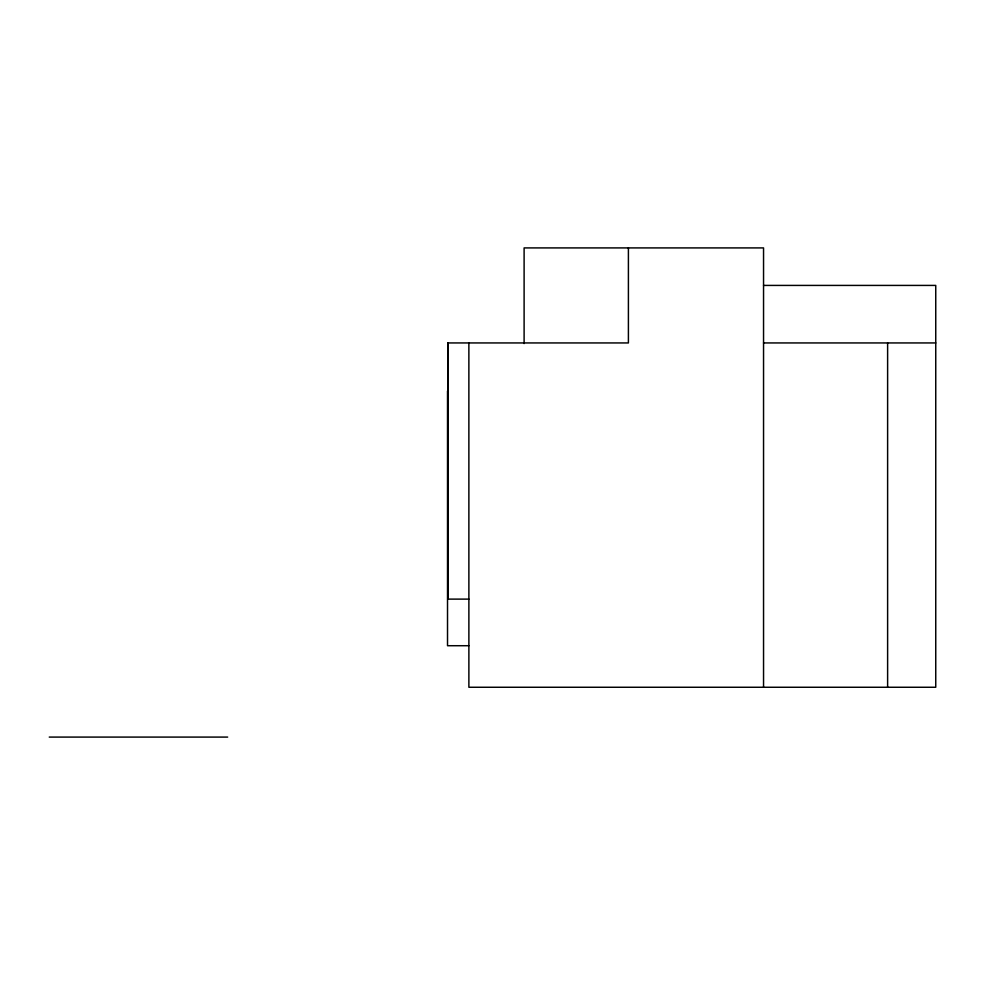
<?xml version="1.0" encoding="UTF-8"?>
<svg xmlns="http://www.w3.org/2000/svg" width="985" height="985" viewBox="0 0 985 985"><rect width="100%" height="100%" fill="white"/><g stroke="black" fill="none" stroke-linecap="round" stroke-linejoin="round"><path stroke-width="1.48" d="M447.522 391.008L447.522 645.717L468.885 645.717M468.885 599.114L447.756 599.114L447.756 342.94L628.405 342.94L628.405 247.912M763.547 285.416L935.75 285.416L935.75 687.259L468.885 687.259L468.872 342.94M763.547 342.94L935.75 342.94M49.25 737.088L227.67 737.088M887.62 342.94L887.62 687.259M763.547 687.259L763.547 247.912L524.106 247.912L524.106 343.568M447.756 342.94L447.756 599.114"/></g></svg>
